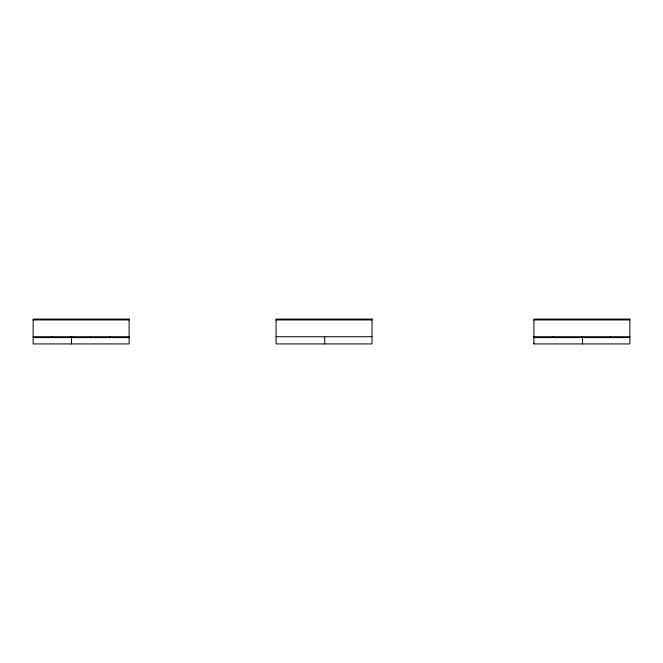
<?xml version="1.0" encoding="UTF-8"?>
<svg xmlns="http://www.w3.org/2000/svg" width="663" height="663" viewBox="0 0 663 663"><rect width="100%" height="100%" fill="white"/><g stroke="black" fill="none" stroke-linecap="round" stroke-linejoin="round"><path stroke-width="0.99" d="M33.15 319.939L129.094 319.939M276.065 319.939L372.018 319.939M533.906 319.939L629.85 319.939M33.15 336.729L129.094 336.729M276.065 336.729L372.018 336.729M533.906 336.729L629.85 336.729M33.15 337.591L129.094 337.591M629.709 336.729L629.709 337.591L610.474 337.591L610.474 336.729M610.184 336.729L610.184 337.591L582.023 337.591L582.023 336.729M582.545 336.928L582.545 343.923M581.733 336.729L581.733 337.591L553.572 337.591L553.572 336.729M553.282 336.729L553.282 337.591L533.997 337.591L533.997 336.729M533.997 343.061L533.997 343.923M324.713 336.928L324.713 343.923M110 336.729L110 337.591M109.577 336.729L109.577 337.591M90.475 336.729L90.475 337.591M71.811 336.729L71.811 337.591M71.529 336.928L71.529 343.923M70.949 336.729L70.949 337.591M52.286 336.729L52.286 337.591M129.094 319.077L33.15 319.077L33.15 343.923L129.094 343.923L129.094 319.077M372.018 319.077L276.065 319.077L276.065 343.923L372.018 343.923L372.018 319.077M629.85 319.077L533.906 319.077L533.906 343.923L629.85 343.923L629.85 319.077"/></g></svg>
